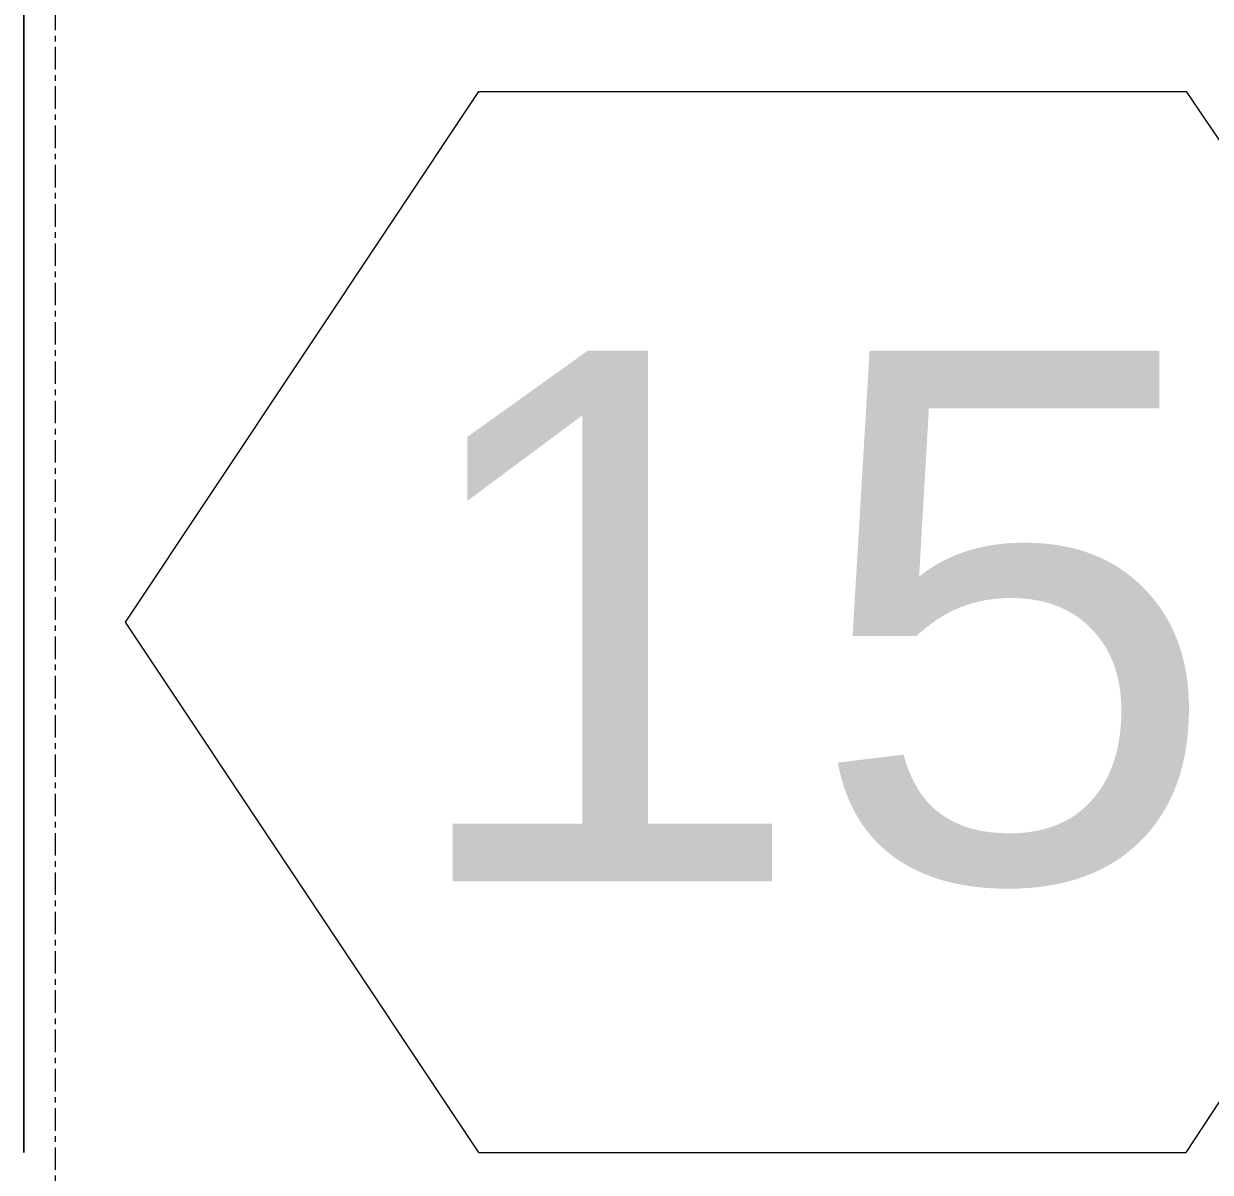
# Model space of a CAD drawing. Header units: millimetres. Extents: x -23600 to 58751, y -29611 to 36794.
# Drawn here: x 12929 to 13600, y 30931 to 31580 of the extents above; entities that cross this region are included whole.
import ezdxf

# ---------------------------------------------------------------- set-up
doc = ezdxf.new("R2010")
doc.units = ezdxf.units.MM
doc.linetypes.add('Grid Line', pattern=[22.225, 12.7, -3.175, 3.175, -3.175])
for name, color, linetype, lineweight in [('A-ANNO-DIMS', 211, 'Continuous', 9), ('A-ANNO-DIMS-100', 211, 'Continuous', 9), ('A-GLAZ-IDEN', 152, 'Continuous', 9), ('S-GRID', 1, 'Continuous', 9)]:
    doc.layers.add(name, color=color, linetype=linetype, lineweight=lineweight)
doc.styles.add('Arial', font='arial.ttf', dxfattribs={"height": 250})
doc.styles.add('Arial_3', font='arial.ttf', dxfattribs={"height": 300})
doc.dimstyles.new('Diagonal_-_2_5mm_Arial', dxfattribs={"dimscale": 304.8, "dimtxt": 255.06485, "dimasz": 0.984252, "dimexe": 0.787402, "dimexo": 0.492126, "dimgap": 0.574147, "dimtad": 1, "dimdec": 0, "dimzin": 0, "dimdsep": 46, "dimtxsty": 'Arial', "dimblk1": 'OBLIQUE', "dimblk2": 'OBLIQUE', "dimsah": 1, "dimcen": 0.09, "dimdle": 0.787402, "dimazin": 0, "dimtfac": 1, "dimtdec": 4, "dimtix": 1, "dimtmove": 0, "dimatfit": 3, "dimfxl": 1, "dimtvp": 1, "dimtfill": 1, "dimtolj": 1, "dimtzin": 0, "dimarcsym": 2})

# ---------------------------------------------------------------- blocks, each defined once
blk = doc.blocks.new('DIMBLOCK12-01 - Entry Level')
at = {"layer": 'A-ANNO-DIMS-100'}
for p, q in [((11320.1, 30942.04), (11320.1, 32975.87)), ((12929.1, 30942.04), (12929.1, 32975.87)), ((11320.1, 32735.87), (12929.1, 32735.87)), ((11320.1, 32735.87), (11320.1, 30942.04)), ((12929.1, 32735.87), (12929.1, 30942.04))]:
    blk.add_line(p, q, dxfattribs=at)
at = {"layer": 'A-ANNO-DIMS-100', "lineweight": 35}
for p, q in [((11320.1, 32735.87), (11470.1, 32885.87)), ((12929.1, 32735.87), (13079.1, 32885.87)), ((11320.1, 32735.87), (11170.1, 32585.87)), ((12929.1, 32735.87), (12779.1, 32585.87))]:
    blk.add_line(p, q, dxfattribs=at)
at = {"layer": 'A-ANNO-DIMS-100', "color": 0, "insert": (11740.04, 33235.43), "char_height": 250, "width": 922.9423, "attachment_point": 1, "line_spacing_factor": 0.941778, "style": 'Arial', "bg_fill": 3, "box_fill_scale": 1.25, "bg_fill_color": 9, "bg_fill_true_color": 13158600, "bg_fill_transparency": 0}
blk.add_mtext('1609', dxfattribs=at)
blk = doc.blocks.new('_Oblique')
at = {"color": 0, "linetype": 'ByBlock', "lineweight": -2}
blk.add_line((-0.5, -0.5), (0.5, 0.5), dxfattribs=at)
blk = doc.blocks.new('DIMBLOCK13-01 - Entry Level')
at = {"layer": 'A-ANNO-DIMS-100'}
for p, q in [((12929.1, 30942.04), (12929.1, 32975.87)), ((13844.1, 30942.04), (13844.1, 32975.87)), ((12929.1, 32735.87), (13844.1, 32735.87)), ((12929.1, 32735.87), (12929.1, 30942.04)), ((13844.1, 32735.87), (13844.1, 30942.04))]:
    blk.add_line(p, q, dxfattribs=at)
at = {"layer": 'A-ANNO-DIMS-100', "lineweight": 35}
for p, q in [((12929.1, 32735.87), (13079.1, 32885.87)), ((13844.1, 32735.87), (13994.1, 32885.87)), ((12929.1, 32735.87), (12779.1, 32585.87)), ((13844.1, 32735.87), (13694.1, 32585.87))]:
    blk.add_line(p, q, dxfattribs=at)
at = {"layer": 'A-ANNO-DIMS-100', "color": 0, "insert": (13098.18, 33235.43), "char_height": 250, "width": 692.2068, "attachment_point": 1, "line_spacing_factor": 0.941778, "style": 'Arial', "bg_fill": 3, "box_fill_scale": 1.25, "bg_fill_color": 9, "bg_fill_true_color": 13158600, "bg_fill_transparency": 0}
blk.add_mtext('915', dxfattribs=at)
blk = doc.blocks.new('M_Window Tag - M_Window Tag-3796-01 - Entry Level')
at = {"layer": 'A-GLAZ-IDEN'}
for p, q in [((-4, 0), (-2, 3)), ((-2, 3), (2, 3)), ((2, 3), (4, 0.0495)), ((-2, -3), (-4, 0)), ((2, -3), (4, 0.0495)), ((-2, -3), (2, -3))]:
    blk.add_line(p, q, dxfattribs=at)

msp = doc.modelspace()

# ---------------------------------------------------------------- linework, layer by layer
at = {"layer": 'S-GRID', "linetype": 'Grid Line'}
msp.add_line((12946.8, 35412.12), (12946.8, 18780.45), dxfattribs=at)

# ---------------------------------------------------------------- next in the draw order: dimensions: what is measured, and where the dimension line sits
at = {"layer": 'A-ANNO-DIMS'}
dim = msp.add_linear_dim(base=(12929.1, 32735.87), p1=(11320.1, 30792.04), p2=(12929.1, 30792.04), dimstyle='Diagonal_-_2_5mm_Arial', override={"dimpost": '<>', "dimfxl": 1609}, dxfattribs=at)
dim.commit()
dim.dimension.update_dxf_attribs({"geometry": 'DIMBLOCK12-01 - Entry Level', "text_midpoint": (12124.6, 33038.52)})

# ---------------------------------------------------------------- next in the draw order: dimensions: what is measured, and where the dimension line sits
dim = msp.add_linear_dim(base=(13844.1, 32735.87), p1=(12929.1, 30792.04), p2=(13844.1, 30792.04), dimstyle='Diagonal_-_2_5mm_Arial', override={"dimpost": '<>', "dimfxl": 915}, dxfattribs=at)
dim.commit()
dim.dimension.update_dxf_attribs({"geometry": 'DIMBLOCK13-01 - Entry Level', "text_midpoint": (13386.6, 33038.52)})

# ---------------------------------------------------------------- next in the draw order: block references
at = {"layer": 'A-GLAZ-IDEN', "xscale": 99.99999999999991, "yscale": 99.99999999999991, "zscale": 99.99999999999991}
msp.add_blockref('M_Window Tag - M_Window Tag-3796-01 - Entry Level', (13386.6, 31242.04), dxfattribs=at)

# ---------------------------------------------------------------- next in the draw order: texts
at = {"layer": 'A-GLAZ-IDEN', "insert": (13139.74, 31395.5), "char_height": 300, "width": 577.215, "attachment_point": 1, "style": 'Arial_3'}
msp.add_mtext('15', dxfattribs=at)

doc.saveas('drawing.dxf')
